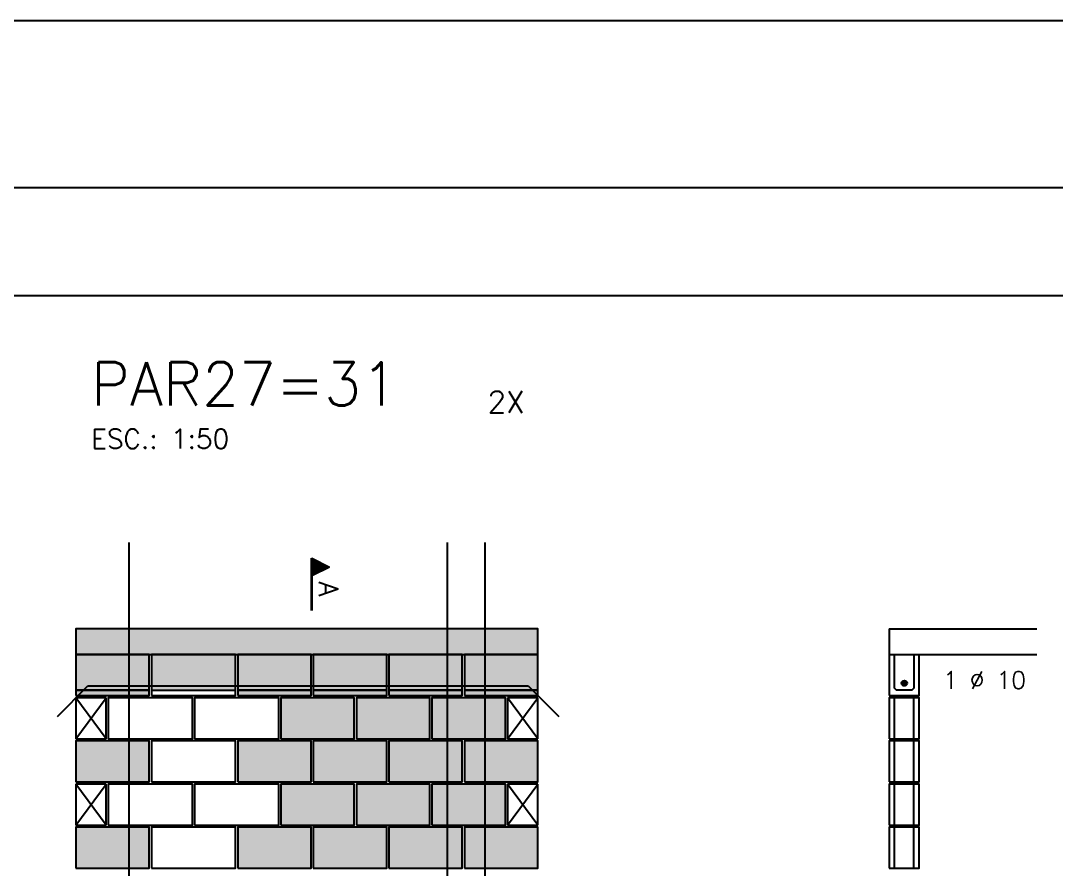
# Model space of a CAD drawing. Extents: x -1.9 to 86, y -1.6 to 61.
# Drawn here: x 56.5 to 66.1, y 53.08 to 60.95 of the extents above; entities that cross this region are included whole.
import ezdxf

# ---------------------------------------------------------------- set-up
doc = ezdxf.new("R2010")
doc.units = 0
doc.header["$MEASUREMENT"] = 0
doc.linetypes.add('HIDDEN', pattern=[9.525, 6.35, -3.175])
doc.layers.get('Defpoints').update_dxf_attribs({"linetype": 'CONTINUOUS'})
for name, color, linetype in [('ARQ_FOLHA', 7, 'CONTINUOUS'), ('PENA_01', 1, 'CONTINUOUS'), ('PENA_02', 2, 'CONTINUOUS'), ('PENA_03', 3, 'CONTINUOUS'), ('PENA_05', 5, 'CONTINUOUS'), ('PENA_06', 6, 'CONTINUOUS'), ('PENA_09', 254, 'CONTINUOUS'), ('PENA_11', 252, 'CONTINUOUS'), ('PENA_21', 100, 'CONTINUOUS')]:
    doc.layers.add(name, color=color, linetype=linetype)
doc.styles.get("Standard").update_dxf_attribs({"font": 'ROMANS.SHX'})

msp = doc.modelspace()

# ---------------------------------------------------------------- linework, layer by layer
at = {"layer": 'ARQ_FOLHA', "color": 1}
for points in [[(0, 0), (84.1, 0), (84.1, 59.4), (0, 59.4)], [(2.5, 1), (83.1, 1), (83.1, 58.4), (2.5, 58.4)]]:
    msp.add_lwpolyline(points, close=True, dxfattribs=at)
at = {"layer": 'Defpoints', "color": 8, "linetype": 'HIDDEN', "ltscale": 100}
msp.add_lwpolyline([(-1.95, 60.95), (-1.95, -1.55), (86.05, -1.55), (86.05, 60.95)], close=True, dxfattribs=at)
at = {"layer": 'PENA_01', "linetype": 'Continuous'}
for p, q in [((57.0098, 54.7441), (57.6898, 54.7441)), ((57.7098, 54.7441), (58.4898, 54.7441)), ((58.5098, 54.7441), (59.1898, 54.7441)), ((59.2098, 54.7441), (59.8898, 54.7441)), ((59.9098, 54.7441), (60.5898, 54.7441)), ((60.6098, 54.7441), (61.2898, 54.7441))]:
    msp.add_line(p, q, dxfattribs=at)
at = {"layer": 'PENA_02', "linetype": 'Continuous'}
for p, q in [((57.2898, 54.6741), (57.0098, 54.6741)), ((57.0098, 54.6741), (57.0098, 54.2941)), ((57.2898, 54.2941), (57.2898, 54.6741)), ((61.2898, 54.6741), (61.0098, 54.6741)), ((61.0098, 54.6741), (61.0098, 54.2941)), ((61.2898, 54.2941), (61.2898, 54.6741)), ((57.0098, 54.2941), (57.2898, 54.2941)), ((61.0098, 54.2941), (61.2898, 54.2941)), ((57.2898, 53.8741), (57.0098, 53.8741)), ((57.0098, 53.8741), (57.0098, 53.4941)), ((57.2898, 53.4941), (57.2898, 53.8741)), ((61.2898, 53.8741), (61.0098, 53.8741)), ((61.0098, 53.8741), (61.0098, 53.4941)), ((61.2898, 53.4941), (61.2898, 53.8741)), ((57.0098, 53.4941), (57.2898, 53.4941)), ((61.0098, 53.4941), (61.2898, 53.4941))]:
    msp.add_line(p, q, dxfattribs=at)
for points in [[(57.0098, 55.0741), (61.2898, 55.0741), (61.2898, 55.3141), (57.0098, 55.3141), (57.0098, 55.0741)], [(57.0098, 54.6941), (57.6898, 54.6941), (57.6898, 55.0741), (57.0098, 55.0741), (57.0098, 54.6941)], [(57.7098, 54.6941), (58.4898, 54.6941), (58.4898, 55.0741), (57.7098, 55.0741), (57.7098, 54.6941)], [(58.5098, 54.6941), (59.1898, 54.6941), (59.1898, 55.0741), (58.5098, 55.0741), (58.5098, 54.6941)], [(59.2098, 54.6941), (59.8898, 54.6941), (59.8898, 55.0741), (59.2098, 55.0741), (59.2098, 54.6941)], [(59.9098, 54.6941), (60.5898, 54.6941), (60.5898, 55.0741), (59.9098, 55.0741), (59.9098, 54.6941)], [(60.6098, 54.6941), (61.2898, 54.6941), (61.2898, 55.0741), (60.6098, 55.0741), (60.6098, 54.6941)], [(57.3098, 54.2941), (58.0898, 54.2941), (58.0898, 54.6741), (57.3098, 54.6741), (57.3098, 54.2941)], [(58.1098, 54.2941), (58.8898, 54.2941), (58.8898, 54.6741), (58.1098, 54.6741), (58.1098, 54.2941)], [(58.9098, 54.2941), (59.5898, 54.2941), (59.5898, 54.6741), (58.9098, 54.6741), (58.9098, 54.2941)], [(59.6098, 54.2941), (60.2898, 54.2941), (60.2898, 54.6741), (59.6098, 54.6741), (59.6098, 54.2941)], [(60.3098, 54.2941), (60.9898, 54.2941), (60.9898, 54.6741), (60.3098, 54.6741), (60.3098, 54.2941)], [(57.0098, 53.8941), (57.6898, 53.8941), (57.6898, 54.2741), (57.0098, 54.2741), (57.0098, 53.8941)], [(57.7098, 53.8941), (58.4898, 53.8941), (58.4898, 54.2741), (57.7098, 54.2741), (57.7098, 53.8941)], [(58.5098, 53.8941), (59.1898, 53.8941), (59.1898, 54.2741), (58.5098, 54.2741), (58.5098, 53.8941)], [(59.2098, 53.8941), (59.8898, 53.8941), (59.8898, 54.2741), (59.2098, 54.2741), (59.2098, 53.8941)], [(59.9098, 53.8941), (60.5898, 53.8941), (60.5898, 54.2741), (59.9098, 54.2741), (59.9098, 53.8941)], [(60.6098, 53.8941), (61.2898, 53.8941), (61.2898, 54.2741), (60.6098, 54.2741), (60.6098, 53.8941)], [(57.3098, 53.4941), (58.0898, 53.4941), (58.0898, 53.8741), (57.3098, 53.8741), (57.3098, 53.4941)], [(58.1098, 53.4941), (58.8898, 53.4941), (58.8898, 53.8741), (58.1098, 53.8741), (58.1098, 53.4941)], [(58.9098, 53.4941), (59.5898, 53.4941), (59.5898, 53.8741), (58.9098, 53.8741), (58.9098, 53.4941)], [(59.6098, 53.4941), (60.2898, 53.4941), (60.2898, 53.8741), (59.6098, 53.8741), (59.6098, 53.4941)], [(60.3098, 53.4941), (60.9898, 53.4941), (60.9898, 53.8741), (60.3098, 53.8741), (60.3098, 53.4941)], [(57.0098, 53.0941), (57.6898, 53.0941), (57.6898, 53.4741), (57.0098, 53.4741), (57.0098, 53.0941)], [(57.7098, 53.0941), (58.4898, 53.0941), (58.4898, 53.4741), (57.7098, 53.4741), (57.7098, 53.0941)], [(58.5098, 53.0941), (59.1898, 53.0941), (59.1898, 53.4741), (58.5098, 53.4741), (58.5098, 53.0941)], [(59.2098, 53.0941), (59.8898, 53.0941), (59.8898, 53.4741), (59.2098, 53.4741), (59.2098, 53.0941)], [(59.9098, 53.0941), (60.5898, 53.0941), (60.5898, 53.4741), (59.9098, 53.4741), (59.9098, 53.0941)], [(60.6098, 53.0941), (61.2898, 53.0941), (61.2898, 53.4741), (60.6098, 53.4741), (60.6098, 53.0941)]]:
    msp.add_lwpolyline(points, dxfattribs=at)
at = {"layer": 'PENA_03', "linetype": 'Continuous'}
for p, q in [((59.1946, 55.4824), (59.1946, 55.9688)), ((59.1946, 55.9688), (59.3605, 55.8858)), ((59.1953, 55.9677), (59.1953, 55.804)), ((59.1953, 55.9677), (59.359, 55.8858)), ((59.2074, 55.9624), (59.2074, 55.8092)), ((59.2201, 55.956), (59.2201, 55.8156)), ((59.359, 55.8858), (59.1953, 55.804)), ((59.3605, 55.8858), (59.1953, 55.8032)), ((59.2329, 55.9496), (59.2329, 55.822)), ((59.2456, 55.9433), (59.2456, 55.8284)), ((59.2584, 55.9369), (59.2584, 55.8348)), ((59.2712, 55.9305), (59.2712, 55.8411)), ((59.2839, 55.9241), (59.2839, 55.8475)), ((59.2967, 55.9177), (59.2967, 55.8539)), ((59.3095, 55.9114), (59.3095, 55.8603)), ((59.3222, 55.905), (59.3222, 55.8667)), ((59.335, 55.8986), (59.335, 55.8731)), ((59.3478, 55.8922), (59.3478, 55.8794)), ((59.1953, 55.8032), (59.1953, 55.4824)), ((64.5462, 55.3141), (64.5462, 54.6941)), ((64.5462, 55.3141), (65.9168, 55.3141)), ((64.5462, 55.0741), (65.9168, 55.0741)), ((57.0098, 54.2941), (57.2898, 54.6741)), ((57.2898, 54.2941), (57.0098, 54.6741)), ((61.0098, 54.2941), (61.2898, 54.6741)), ((61.2898, 54.2941), (61.0098, 54.6741)), ((64.5962, 54.2941), (64.5962, 54.6741)), ((64.7762, 54.2941), (64.7762, 54.6741)), ((64.5962, 53.8941), (64.5962, 54.2741)), ((64.7762, 53.8941), (64.7762, 54.2741)), ((57.0098, 53.4941), (57.2898, 53.8741)), ((57.2898, 53.4941), (57.0098, 53.8741)), ((61.0098, 53.4941), (61.2898, 53.8741)), ((61.2898, 53.4941), (61.0098, 53.8741)), ((64.5962, 53.4941), (64.5962, 53.8741)), ((64.7762, 53.4941), (64.7762, 53.8741)), ((64.5962, 53.0941), (64.5962, 53.4741)), ((64.7762, 53.0941), (64.7762, 53.4741))]:
    msp.add_line(p, q, dxfattribs=at)
for points in [[(64.5462, 54.6941), (64.8262, 54.6941), (64.8262, 55.0741)], [(64.7762, 55.0741), (64.7762, 54.7641), (64.7562, 54.7441), (64.6162, 54.7441), (64.5962, 54.7641), (64.5962, 55.0741)], [(64.5462, 54.2941), (64.8262, 54.2941), (64.8262, 54.6741), (64.5462, 54.6741), (64.5462, 54.2941)], [(64.5462, 53.8941), (64.8262, 53.8941), (64.8262, 54.2741), (64.5462, 54.2741), (64.5462, 53.8941)], [(64.5462, 53.4941), (64.8262, 53.4941), (64.8262, 53.8741), (64.5462, 53.8741), (64.5462, 53.4941)], [(64.5462, 53.0941), (64.8262, 53.0941), (64.8262, 53.4741), (64.5462, 53.4741), (64.5462, 53.0941)]]:
    msp.add_lwpolyline(points, dxfattribs=at)
msp.add_circle((64.6877, 54.8091), 0.025, dxfattribs=at)
for points in [[(64.7127, 54.8091), (64.6752, 54.8308), (64.6643, 54.8177)], [(64.7127, 54.8091), (64.6643, 54.8177), (64.6643, 54.8006)], [(64.7127, 54.8091), (64.6643, 54.8006), (64.6752, 54.7875)], [(64.7127, 54.8091), (64.6921, 54.8337), (64.6752, 54.8308)], [(64.7127, 54.8091), (64.6752, 54.7875), (64.6921, 54.7845)], [(64.7127, 54.8091), (64.7069, 54.8252), (64.6921, 54.8337)], [(64.7127, 54.8091), (64.6921, 54.7845), (64.7069, 54.793)], [(64.7127, 54.8091), (64.7069, 54.793), (64.7127, 54.8091)]]:
    msp.add_solid(points, dxfattribs=at)
at = {"layer": 'PENA_05', "linetype": 'Continuous'}
for p, q in [((56.8385, 54.5013), (57.1214, 54.7841)), ((57.1214, 54.7841), (61.2014, 54.7841)), ((61.2014, 54.7841), (61.4842, 54.5013))]:
    msp.add_line(p, q, dxfattribs=at)
for points in [[(57.4998, 56.1141), (57.4998, 49.8741)], [(60.4498, 56.1141), (60.4498, 49.8741)], [(60.7998, 56.1141), (60.7998, 49.8741)]]:
    msp.add_lwpolyline(points, dxfattribs=at)
at = {"layer": 'PENA_09', "linetype": 'Continuous'}
for points in [[(57.0098, 54.7441), (57.6898, 54.7441), (57.6898, 55.0741), (57.0098, 55.0741), (57.0098, 54.7441)], [(57.7098, 54.7441), (58.4898, 54.7441), (58.4898, 55.0741), (57.7098, 55.0741), (57.7098, 54.7441)], [(58.5098, 54.7441), (59.1898, 54.7441), (59.1898, 55.0741), (58.5098, 55.0741), (58.5098, 54.7441)], [(59.2098, 54.7441), (59.8898, 54.7441), (59.8898, 55.0741), (59.2098, 55.0741), (59.2098, 54.7441)], [(59.9098, 54.7441), (60.5898, 54.7441), (60.5898, 55.0741), (59.9098, 55.0741), (59.9098, 54.7441)], [(60.6098, 54.7441), (61.2898, 54.7441), (61.2898, 55.0741), (60.6098, 55.0741), (60.6098, 54.7441)]]:
    msp.add_lwpolyline(points, dxfattribs=at)
for points in [[(57.0098, 54.7441), (57.6898, 54.7441), (57.6898, 55.0741)], [(57.0098, 54.7441), (57.6898, 55.0741), (57.0098, 55.0741)], [(57.0098, 54.7441), (57.0098, 55.0741), (57.0098, 54.7441)], [(57.7098, 54.7441), (58.4898, 54.7441), (58.4898, 55.0741)], [(57.7098, 54.7441), (58.4898, 55.0741), (57.7098, 55.0741)], [(57.7098, 54.7441), (57.7098, 55.0741), (57.7098, 54.7441)], [(58.5098, 54.7441), (59.1898, 54.7441), (59.1898, 55.0741)], [(58.5098, 54.7441), (59.1898, 55.0741), (58.5098, 55.0741)], [(58.5098, 54.7441), (58.5098, 55.0741), (58.5098, 54.7441)], [(59.2098, 54.7441), (59.8898, 54.7441), (59.8898, 55.0741)], [(59.2098, 54.7441), (59.8898, 55.0741), (59.2098, 55.0741)], [(59.2098, 54.7441), (59.2098, 55.0741), (59.2098, 54.7441)], [(59.9098, 54.7441), (60.5898, 54.7441), (60.5898, 55.0741)], [(59.9098, 54.7441), (60.5898, 55.0741), (59.9098, 55.0741)], [(59.9098, 54.7441), (59.9098, 55.0741), (59.9098, 54.7441)], [(60.6098, 54.7441), (61.2898, 54.7441), (61.2898, 55.0741)], [(60.6098, 54.7441), (61.2898, 55.0741), (60.6098, 55.0741)], [(60.6098, 54.7441), (60.6098, 55.0741), (60.6098, 54.7441)]]:
    msp.add_solid(points, dxfattribs=at)
at = {"layer": 'PENA_11', "linetype": 'Continuous'}
for points in [[(57.0098, 55.0741), (61.2898, 55.0741), (61.2898, 55.3141)], [(57.0098, 55.0741), (61.2898, 55.3141), (57.0098, 55.3141)], [(57.0098, 55.0741), (57.0098, 55.3141), (57.0098, 55.0741)]]:
    msp.add_solid(points, dxfattribs=at)
at = {"layer": 'PENA_21', "linetype": 'Continuous'}
for points in [[(57.0098, 54.6941), (57.6898, 54.6941), (57.6898, 54.7441), (57.0098, 54.7441), (57.0098, 54.6941)], [(58.5098, 54.6941), (59.1898, 54.6941), (59.1898, 54.7441), (58.5098, 54.7441), (58.5098, 54.6941)], [(59.2098, 54.6941), (59.8898, 54.6941), (59.8898, 54.7441), (59.2098, 54.7441), (59.2098, 54.6941)], [(59.9098, 54.6941), (60.5898, 54.6941), (60.5898, 54.7441), (59.9098, 54.7441), (59.9098, 54.6941)], [(60.6098, 54.6941), (61.2898, 54.6941), (61.2898, 54.7441), (60.6098, 54.7441), (60.6098, 54.6941)], [(58.9098, 54.2941), (59.5898, 54.2941), (59.5898, 54.6741), (58.9098, 54.6741), (58.9098, 54.2941)], [(59.6098, 54.2941), (60.2898, 54.2941), (60.2898, 54.6741), (59.6098, 54.6741), (59.6098, 54.2941)], [(60.3098, 54.2941), (60.9898, 54.2941), (60.9898, 54.6741), (60.3098, 54.6741), (60.3098, 54.2941)], [(57.0098, 53.8941), (57.6898, 53.8941), (57.6898, 54.2741), (57.0098, 54.2741), (57.0098, 53.8941)], [(58.5098, 53.8941), (59.1898, 53.8941), (59.1898, 54.2741), (58.5098, 54.2741), (58.5098, 53.8941)], [(59.2098, 53.8941), (59.8898, 53.8941), (59.8898, 54.2741), (59.2098, 54.2741), (59.2098, 53.8941)], [(59.9098, 53.8941), (60.5898, 53.8941), (60.5898, 54.2741), (59.9098, 54.2741), (59.9098, 53.8941)], [(60.6098, 53.8941), (61.2898, 53.8941), (61.2898, 54.2741), (60.6098, 54.2741), (60.6098, 53.8941)], [(58.9098, 53.4941), (59.5898, 53.4941), (59.5898, 53.8741), (58.9098, 53.8741), (58.9098, 53.4941)], [(59.6098, 53.4941), (60.2898, 53.4941), (60.2898, 53.8741), (59.6098, 53.8741), (59.6098, 53.4941)], [(60.3098, 53.4941), (60.9898, 53.4941), (60.9898, 53.8741), (60.3098, 53.8741), (60.3098, 53.4941)], [(57.0098, 53.0941), (57.6898, 53.0941), (57.6898, 53.4741), (57.0098, 53.4741), (57.0098, 53.0941)], [(58.5098, 53.0941), (59.1898, 53.0941), (59.1898, 53.4741), (58.5098, 53.4741), (58.5098, 53.0941)], [(59.2098, 53.0941), (59.8898, 53.0941), (59.8898, 53.4741), (59.2098, 53.4741), (59.2098, 53.0941)], [(59.9098, 53.0941), (60.5898, 53.0941), (60.5898, 53.4741), (59.9098, 53.4741), (59.9098, 53.0941)], [(60.6098, 53.0941), (61.2898, 53.0941), (61.2898, 53.4741), (60.6098, 53.4741), (60.6098, 53.0941)]]:
    msp.add_lwpolyline(points, dxfattribs=at)
for points in [[(57.0098, 54.6941), (57.6898, 54.6941), (57.6898, 54.7441)], [(57.0098, 54.6941), (57.6898, 54.7441), (57.0098, 54.7441)], [(57.0098, 54.6941), (57.0098, 54.7441), (57.0098, 54.6941)], [(58.5098, 54.6941), (59.1898, 54.6941), (59.1898, 54.7441)], [(58.5098, 54.6941), (59.1898, 54.7441), (58.5098, 54.7441)], [(58.5098, 54.6941), (58.5098, 54.7441), (58.5098, 54.6941)], [(59.2098, 54.6941), (59.8898, 54.6941), (59.8898, 54.7441)], [(59.2098, 54.6941), (59.8898, 54.7441), (59.2098, 54.7441)], [(59.2098, 54.6941), (59.2098, 54.7441), (59.2098, 54.6941)], [(59.9098, 54.6941), (60.5898, 54.6941), (60.5898, 54.7441)], [(59.9098, 54.6941), (60.5898, 54.7441), (59.9098, 54.7441)], [(59.9098, 54.6941), (59.9098, 54.7441), (59.9098, 54.6941)], [(60.6098, 54.6941), (61.2898, 54.6941), (61.2898, 54.7441)], [(60.6098, 54.6941), (61.2898, 54.7441), (60.6098, 54.7441)], [(60.6098, 54.6941), (60.6098, 54.7441), (60.6098, 54.6941)], [(58.9098, 54.2941), (59.5898, 54.2941), (59.5898, 54.6741)], [(58.9098, 54.2941), (59.5898, 54.6741), (58.9098, 54.6741)], [(58.9098, 54.2941), (58.9098, 54.6741), (58.9098, 54.2941)], [(59.6098, 54.2941), (60.2898, 54.2941), (60.2898, 54.6741)], [(59.6098, 54.2941), (60.2898, 54.6741), (59.6098, 54.6741)], [(59.6098, 54.2941), (59.6098, 54.6741), (59.6098, 54.2941)], [(60.3098, 54.2941), (60.9898, 54.2941), (60.9898, 54.6741)], [(60.3098, 54.2941), (60.9898, 54.6741), (60.3098, 54.6741)], [(60.3098, 54.2941), (60.3098, 54.6741), (60.3098, 54.2941)], [(57.0098, 53.8941), (57.6898, 53.8941), (57.6898, 54.2741)], [(57.0098, 53.8941), (57.6898, 54.2741), (57.0098, 54.2741)], [(57.0098, 53.8941), (57.0098, 54.2741), (57.0098, 53.8941)], [(58.5098, 53.8941), (59.1898, 53.8941), (59.1898, 54.2741)], [(58.5098, 53.8941), (59.1898, 54.2741), (58.5098, 54.2741)], [(58.5098, 53.8941), (58.5098, 54.2741), (58.5098, 53.8941)], [(59.2098, 53.8941), (59.8898, 53.8941), (59.8898, 54.2741)], [(59.2098, 53.8941), (59.8898, 54.2741), (59.2098, 54.2741)], [(59.2098, 53.8941), (59.2098, 54.2741), (59.2098, 53.8941)], [(59.9098, 53.8941), (60.5898, 53.8941), (60.5898, 54.2741)], [(59.9098, 53.8941), (60.5898, 54.2741), (59.9098, 54.2741)], [(59.9098, 53.8941), (59.9098, 54.2741), (59.9098, 53.8941)], [(60.6098, 53.8941), (61.2898, 53.8941), (61.2898, 54.2741)], [(60.6098, 53.8941), (61.2898, 54.2741), (60.6098, 54.2741)], [(60.6098, 53.8941), (60.6098, 54.2741), (60.6098, 53.8941)], [(58.9098, 53.4941), (59.5898, 53.4941), (59.5898, 53.8741)], [(58.9098, 53.4941), (59.5898, 53.8741), (58.9098, 53.8741)], [(58.9098, 53.4941), (58.9098, 53.8741), (58.9098, 53.4941)], [(59.6098, 53.4941), (60.2898, 53.4941), (60.2898, 53.8741)], [(59.6098, 53.4941), (60.2898, 53.8741), (59.6098, 53.8741)], [(59.6098, 53.4941), (59.6098, 53.8741), (59.6098, 53.4941)], [(60.3098, 53.4941), (60.9898, 53.4941), (60.9898, 53.8741)], [(60.3098, 53.4941), (60.9898, 53.8741), (60.3098, 53.8741)], [(60.3098, 53.4941), (60.3098, 53.8741), (60.3098, 53.4941)], [(57.0098, 53.0941), (57.6898, 53.0941), (57.6898, 53.4741)], [(57.0098, 53.0941), (57.6898, 53.4741), (57.0098, 53.4741)], [(57.0098, 53.0941), (57.0098, 53.4741), (57.0098, 53.0941)], [(58.5098, 53.0941), (59.1898, 53.0941), (59.1898, 53.4741)], [(58.5098, 53.0941), (59.1898, 53.4741), (58.5098, 53.4741)], [(58.5098, 53.0941), (58.5098, 53.4741), (58.5098, 53.0941)], [(59.2098, 53.0941), (59.8898, 53.0941), (59.8898, 53.4741)], [(59.2098, 53.0941), (59.8898, 53.4741), (59.2098, 53.4741)], [(59.2098, 53.0941), (59.2098, 53.4741), (59.2098, 53.0941)], [(59.9098, 53.0941), (60.5898, 53.0941), (60.5898, 53.4741)], [(59.9098, 53.0941), (60.5898, 53.4741), (59.9098, 53.4741)], [(59.9098, 53.0941), (59.9098, 53.4741), (59.9098, 53.0941)], [(60.6098, 53.0941), (61.2898, 53.0941), (61.2898, 53.4741)], [(60.6098, 53.0941), (61.2898, 53.4741), (60.6098, 53.4741)], [(60.6098, 53.0941), (60.6098, 53.4741), (60.6098, 53.0941)]]:
    msp.add_solid(points, dxfattribs=at)

# ---------------------------------------------------------------- texts
at = {"layer": 'PENA_02', "linetype": 'Continuous'}
msp.add_text('2X', height=0.2, dxfattribs=at).set_placement((60.8254, 57.3162))
at = {"layer": 'PENA_03', "linetype": 'Continuous'}
for s, height, p in [('ESC.: 1:50', 0.18, (57.1498, 56.9841)), ('1 %%c 10', 0.16, (65.047, 54.7578))]:
    msp.add_text(s, height=height, dxfattribs=at).set_placement(p)
msp.add_text('A', height=0.18, rotation=270, dxfattribs=at).set_placement((59.2616, 55.7504))
at = {"layer": 'PENA_06', "linetype": 'Continuous'}
msp.add_text('PAR27=31', height=0.4, dxfattribs=at).set_placement((57.1498, 57.3841))

doc.saveas('drawing.dxf')
